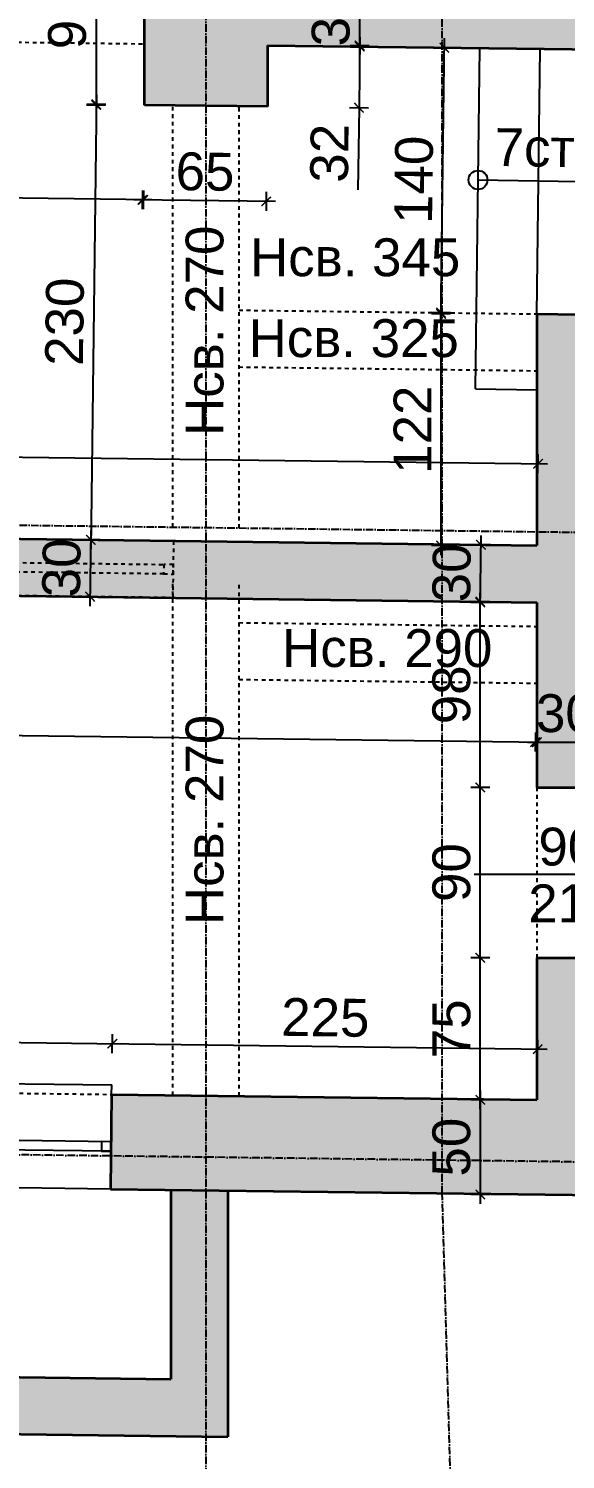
# Model space of a CAD drawing. Header units: inches. Extents: x -72385 to 39588, y -6525 to 66685.
# Drawn here: x -41219 to -40935, y 29008 to 29763 of the extents above; entities that cross this region are included whole.
import ezdxf

# ---------------------------------------------------------------- set-up
doc = ezdxf.new("R2010")
doc.units = ezdxf.units.IN
doc.header["$MEASUREMENT"] = 0
doc.linetypes.add('DashDot', pattern=[0.6, 0.4, -0.1, 0, -0.1])
doc.linetypes.add('Hidden', pattern=[0.4, 0.2, -0.2])
for name, color, linetype, lineweight in [('Изгледни линии', 253, 'Continuous', 25), ('Линия на разрез', 252, 'DashDot', 25), ('Надписи Hсв', 252, 'Continuous', 25), ('Надписи врати', 252, 'Continuous', 25), ('Надписи коти външни', 252, 'Continuous', 25), ('Надписи коти вътрешни', 252, 'Continuous', 25), ('Надписи нива', 252, 'Continuous', 25), ('Оси', 252, 'DashDot', 25), ('Прозорци', 251, 'Continuous', 25), ('Пунктир', 253, 'Hidden', 25), ('Разрезни линии', 7, 'Continuous', 35), ('Щрих стени', 254, 'Continuous', 25)]:
    doc.layers.add(name, color=color, linetype=linetype, lineweight=lineweight)
doc.styles.add('Arial Regular', font='arial.ttf')
doc.styles.get("Standard").update_dxf_attribs({"font": 'arial.ttf'})
doc.dimstyles.new('Annotative', dxfattribs={"dimscale": 0, "dimtxt": 20, "dimasz": 5, "dimexe": 5, "dimexo": 5, "dimgap": 5, "dimtad": 1, "dimdec": 0, "dimzin": 0, "dimdsep": 46, "dimtxsty": 'Standard', "dimblk": 'ARCHTICK', "dimcen": 5, "dimdle": 5, "dimadec": 0, "dimazin": 0, "dimtfac": 1, "dimtdec": 0, "dimtofl": 0, "dimtmove": 0, "dimatfit": 3, "dimldrblk": 'ARCHTICK', "dimfxl": 5, "dimfxlon": 1, "dimtolj": 1, "dimtzin": 0, "dimarcsym": 1})

# ---------------------------------------------------------------- blocks, each defined once
blk = doc.blocks.new('_ArchTick')
at = {"color": 0, "linetype": 'ByBlock', "const_width": 0.15}
blk.add_lwpolyline([(-0.5, -0.5), (0.5, 0.5)], dxfattribs=at)
blk = doc.blocks.new('*D4381')
at = {"layer": 'Defpoints', "color": 0, "ltscale": 50, "transparency": 16777216}
for p in [(-41174.31, 29227.25), (-41374.84, 29188.04), (-41174.84, 29185.49)]:
    blk.add_point(p, dxfattribs=at)
at = {"layer": 'Надписи коти вътрешни', "color": 0, "lineweight": -2, "ltscale": 50, "transparency": 16777216}
for p, q in [((-41374.37, 29224.8), (-41374.24, 29234.8)), ((-41379.31, 29229.86), (-41169.31, 29227.19)), ((-41174.37, 29222.25), (-41174.24, 29232.25))]:
    blk.add_line(p, q, dxfattribs=at)
at = {"layer": 'Надписи коти вътрешни', "color": 0, "lineweight": -2, "ltscale": 50, "transparency": 16777216, "xscale": 5, "yscale": 5, "zscale": 5}
for p, rotation in [((-41374.31, 29229.8), 179.2706286525327), ((-41174.31, 29227.25), 359.2706286525327)]:
    blk.add_blockref('_ArchTick', p, dxfattribs=dict(at, rotation=rotation))
at = {"layer": 'Надписи коти вътрешни', "color": 0, "ltscale": 50, "transparency": 16777216, "insert": (-41274.11, 29243.74), "char_height": 20, "attachment_point": 5, "rotation": 359.27063}
blk.add_mtext('\\A1;200', dxfattribs=at)
blk = doc.blocks.new('*D381')
at = {"layer": 'Defpoints', "color": 0, "ltscale": 50, "transparency": 16777216}
for p in [(-40949.5, 29224.39), (-41174.65, 29200.49), (-40949.84, 29197.63)]:
    blk.add_point(p, dxfattribs=at)
at = {"layer": 'Надписи коти вътрешни', "color": 0, "lineweight": -2, "ltscale": 50, "transparency": 16777216}
for p, q in [((-41179.31, 29227.32), (-40944.5, 29224.33)), ((-41174.37, 29222.25), (-41174.24, 29232.25)), ((-40949.56, 29219.39), (-40949.43, 29229.39))]:
    blk.add_line(p, q, dxfattribs=at)
at = {"layer": 'Надписи коти вътрешни', "color": 0, "lineweight": -2, "ltscale": 50, "transparency": 16777216, "xscale": 5, "yscale": 5, "zscale": 5}
for p, rotation in [((-41174.31, 29227.25), 179.2706286525467), ((-40949.5, 29224.39), 359.2706286525467)]:
    blk.add_blockref('_ArchTick', p, dxfattribs=dict(at, rotation=rotation))
at = {"layer": 'Надписи коти вътрешни', "color": 0, "ltscale": 50, "transparency": 16777216, "insert": (-41061.71, 29241.03), "char_height": 20, "attachment_point": 5, "rotation": 359.27063}
blk.add_mtext('\\A1;225', dxfattribs=at)
blk = doc.blocks.new('*D392')
at = {"layer": 'Defpoints', "color": 0, "ltscale": 50, "transparency": 16777216}
for p in [(-40979.79, 29272.64), (-40949.84, 29272.64), (-40949.84, 29197.63)]:
    blk.add_point(p, dxfattribs=at)
at = {"layer": 'Надписи коти вътрешни', "color": 0, "lineweight": -2, "ltscale": 50, "transparency": 16777216}
for p, q in [((-40974.79, 29272.64), (-40984.79, 29272.64)), ((-40979.79, 29192.63), (-40979.79, 29277.64)), ((-40974.79, 29197.63), (-40984.79, 29197.63))]:
    blk.add_line(p, q, dxfattribs=at)
at = {"layer": 'Надписи коти вътрешни', "color": 0, "lineweight": -2, "ltscale": 50, "transparency": 16777216, "xscale": 5, "yscale": 5, "zscale": 5}
for p, rotation in [((-40979.79, 29272.64), 90), ((-40979.79, 29197.63), 270)]:
    blk.add_blockref('_ArchTick', p, dxfattribs=dict(at, rotation=rotation))
at = {"layer": 'Надписи коти вътрешни', "color": 0, "ltscale": 50, "transparency": 16777216, "insert": (-40994.96, 29235.13), "char_height": 20, "attachment_point": 5, "rotation": 90}
blk.add_mtext('\\A1;75', dxfattribs=at)
blk = doc.blocks.new('*D393')
at = {"layer": 'Defpoints', "color": 0, "ltscale": 50, "transparency": 16777216}
for p in [(-40979.79, 29362.64), (-40949.84, 29362.64), (-40949.84, 29272.64)]:
    blk.add_point(p, dxfattribs=at)
at = {"layer": 'Надписи коти вътрешни', "color": 0, "lineweight": -2, "ltscale": 50, "transparency": 16777216}
for p, q in [((-40979.79, 29267.64), (-40979.79, 29367.64)), ((-40974.79, 29362.64), (-40984.79, 29362.64)), ((-40974.79, 29272.64), (-40984.79, 29272.64))]:
    blk.add_line(p, q, dxfattribs=at)
at = {"layer": 'Надписи коти вътрешни', "color": 0, "lineweight": -2, "ltscale": 50, "transparency": 16777216, "xscale": 5, "yscale": 5, "zscale": 5}
for p, rotation in [((-40979.79, 29362.64), 90), ((-40979.79, 29272.64), 270)]:
    blk.add_blockref('_ArchTick', p, dxfattribs=dict(at, rotation=rotation))
at = {"layer": 'Надписи коти вътрешни', "color": 0, "ltscale": 50, "transparency": 16777216, "insert": (-40995, 29317.64), "char_height": 20, "attachment_point": 5, "rotation": 90}
blk.add_mtext('\\A1;90', dxfattribs=at)
blk = doc.blocks.new('*D394')
at = {"layer": 'Defpoints', "color": 0, "ltscale": 50, "transparency": 16777216}
for p in [(-40979.79, 29460.36), (-40949.84, 29460.36), (-40949.84, 29362.64)]:
    blk.add_point(p, dxfattribs=at)
at = {"layer": 'Надписи коти вътрешни', "color": 0, "lineweight": -2, "ltscale": 50, "transparency": 16777216}
for p, q in [((-40979.79, 29357.64), (-40979.79, 29465.36)), ((-40974.79, 29460.36), (-40984.79, 29460.36)), ((-40974.79, 29362.64), (-40984.79, 29362.64))]:
    blk.add_line(p, q, dxfattribs=at)
at = {"layer": 'Надписи коти вътрешни', "color": 0, "lineweight": -2, "ltscale": 50, "transparency": 16777216, "xscale": 5, "yscale": 5, "zscale": 5}
for p, rotation in [((-40979.79, 29460.36), 90), ((-40979.79, 29362.64), 270)]:
    blk.add_blockref('_ArchTick', p, dxfattribs=dict(at, rotation=rotation))
at = {"layer": 'Надписи коти вътрешни', "color": 0, "ltscale": 50, "transparency": 16777216, "insert": (-40995, 29411.5), "char_height": 20, "attachment_point": 5, "rotation": 90}
blk.add_mtext('\\A1;98', dxfattribs=at)
blk = doc.blocks.new('*D399')
at = {"layer": 'Defpoints', "color": 0, "ltscale": 50, "transparency": 16777216}
for p in [(-41569.85, 29468.25), (-40949.84, 29460.36), (-40950.78, 29386.54)]:
    blk.add_point(p, dxfattribs=at)
at = {"layer": 'Надписи коти вътрешни', "color": 0, "lineweight": -2, "ltscale": 50, "transparency": 16777216}
for p, q in [((-41575.78, 29394.5), (-40945.78, 29386.48)), ((-41570.72, 29399.43), (-41570.85, 29389.43)), ((-40950.71, 29391.54), (-40950.84, 29381.54))]:
    blk.add_line(p, q, dxfattribs=at)
at = {"layer": 'Надписи коти вътрешни', "color": 0, "lineweight": -2, "ltscale": 50, "transparency": 16777216, "xscale": 5, "yscale": 5, "zscale": 5}
for p, rotation in [((-41570.79, 29394.43), 179.2706286525509), ((-40950.78, 29386.54), 359.2706286525509)]:
    blk.add_blockref('_ArchTick', p, dxfattribs=dict(at, rotation=rotation))
at = {"layer": 'Надписи коти вътрешни', "color": 0, "ltscale": 50, "transparency": 16777216, "insert": (-41260.59, 29405.7), "char_height": 20, "attachment_point": 5, "rotation": 359.27063}
blk.add_mtext('\\A1;620', dxfattribs=at)
blk = doc.blocks.new('*D400')
at = {"layer": 'Defpoints', "color": 0, "ltscale": 50, "transparency": 16777216}
for p in [(-40949.84, 29612.66), (-41000.58, 29490.36), (-40949.84, 29490.36)]:
    blk.add_point(p, dxfattribs=at)
at = {"layer": 'Надписи коти вътрешни', "color": 0, "lineweight": -2, "ltscale": 50, "transparency": 16777216}
for p, q in [((-40995.58, 29612.66), (-41005.58, 29612.66)), ((-41000.58, 29617.66), (-41000.58, 29485.36)), ((-40995.58, 29490.36), (-41005.58, 29490.36))]:
    blk.add_line(p, q, dxfattribs=at)
at = {"layer": 'Надписи коти вътрешни', "color": 0, "lineweight": -2, "ltscale": 50, "transparency": 16777216, "xscale": 5, "yscale": 5, "zscale": 5}
for p, rotation in [((-41000.58, 29612.66), 90), ((-41000.58, 29490.36), 270)]:
    blk.add_blockref('_ArchTick', p, dxfattribs=dict(at, rotation=rotation))
at = {"layer": 'Надписи коти вътрешни', "color": 0, "ltscale": 50, "transparency": 16777216, "insert": (-41015.63, 29551.51), "char_height": 20, "attachment_point": 5, "rotation": 90}
blk.add_mtext('\\A1;122', dxfattribs=at)
blk = doc.blocks.new('*D401')
at = {"layer": 'Defpoints', "color": 0, "ltscale": 50, "transparency": 16777216}
for p in [(-40998.8, 29753.3), (-40948.06, 29752.65), (-40949.84, 29612.66)]:
    blk.add_point(p, dxfattribs=at)
at = {"layer": 'Надписи коти вътрешни', "color": 0, "lineweight": -2, "ltscale": 50, "transparency": 16777216}
for p, q in [((-41000.65, 29608.31), (-40998.74, 29758.3)), ((-40993.8, 29753.23), (-41003.8, 29753.36)), ((-40995.59, 29613.25), (-41005.58, 29613.37))]:
    blk.add_line(p, q, dxfattribs=at)
at = {"layer": 'Надписи коти вътрешни', "color": 0, "lineweight": -2, "ltscale": 50, "transparency": 16777216, "xscale": 5, "yscale": 5, "zscale": 5}
for p, rotation in [((-40998.8, 29753.3), 89.27062865255122), ((-41000.58, 29613.31), 269.2706286525512)]:
    blk.add_blockref('_ArchTick', p, dxfattribs=dict(at, rotation=rotation))
at = {"layer": 'Надписи коти вътрешни', "color": 0, "ltscale": 50, "transparency": 16777216, "insert": (-41014.9, 29683.5), "char_height": 20, "attachment_point": 5, "rotation": 89.27063}
blk.add_mtext('\\A1;140', dxfattribs=at)
blk = doc.blocks.new('*D7228')
at = {"layer": 'Defpoints', "color": 0, "ltscale": 50, "transparency": 16777216}
for p in [(-41092.34, 29754.49), (-41092.75, 29722.18), (-41043.92, 29721.56)]:
    blk.add_point(p, dxfattribs=at)
at = {"layer": 'Надписи коти вътрешни', "color": 0, "lineweight": -2, "ltscale": 50, "transparency": 16777216}
for p, q in [((-41043.45, 29758.87), (-41043.92, 29721.56)), ((-41048.51, 29753.93), (-41038.51, 29753.8)), ((-41048.92, 29721.62), (-41038.92, 29721.5)), ((-41043.92, 29721.56), (-41044.47, 29678.13))]:
    blk.add_line(p, q, dxfattribs=at)
at = {"layer": 'Надписи коти вътрешни', "color": 0, "lineweight": -2, "ltscale": 50, "transparency": 16777216, "xscale": 5, "yscale": 5, "zscale": 5}
for p, rotation in [((-41043.51, 29753.87), 89.27062865254474), ((-41043.92, 29721.56), 269.2706286525448)]:
    blk.add_blockref('_ArchTick', p, dxfattribs=dict(at, rotation=rotation))
at = {"layer": 'Надписи коти вътрешни', "color": 0, "ltscale": 50, "transparency": 16777216, "insert": (-41059.45, 29697.54), "char_height": 20, "attachment_point": 5, "rotation": 89.27063}
blk.add_mtext('\\A1;32', dxfattribs=at)
blk = doc.blocks.new('*D402')
at = {"layer": 'Defpoints', "color": 0, "ltscale": 50, "transparency": 16777216}
for p in [(-41157.34, 29723), (-41092.34, 29722.18), (-41157.97, 29672.93)]:
    blk.add_point(p, dxfattribs=at)
at = {"layer": 'Надписи коти вътрешни', "color": 0, "lineweight": -2, "ltscale": 50, "transparency": 16777216}
for p, q in [((-41087.98, 29672.04), (-41162.97, 29673)), ((-41157.91, 29677.93), (-41158.04, 29667.93)), ((-41092.91, 29677.1), (-41093.04, 29667.11))]:
    blk.add_line(p, q, dxfattribs=at)
at = {"layer": 'Надписи коти вътрешни', "color": 0, "lineweight": -2, "ltscale": 50, "transparency": 16777216, "xscale": 5, "yscale": 5, "zscale": 5}
for p, rotation in [((-41157.97, 29672.93), 179.2706286525463), ((-41092.97, 29672.11), 359.2706286525462)]:
    blk.add_blockref('_ArchTick', p, dxfattribs=dict(at, rotation=rotation))
at = {"layer": 'Надписи коти вътрешни', "color": 0, "ltscale": 50, "transparency": 16777216, "insert": (-41125.28, 29687.73), "char_height": 20, "attachment_point": 5, "rotation": 359.27063}
blk.add_mtext('\\A1;65', dxfattribs=at)
blk = doc.blocks.new('*D403')
at = {"layer": 'Defpoints', "color": 0, "ltscale": 50, "transparency": 16777216}
for p in [(-41692.34, 29762.13), (-41157.34, 29755.32), (-41693.39, 29679.75)]:
    blk.add_point(p, dxfattribs=at)
at = {"layer": 'Надписи коти вътрешни', "color": 0, "lineweight": -2, "ltscale": 50, "transparency": 16777216}
for p, q in [((-41693.32, 29684.75), (-41693.45, 29674.75)), ((-41153.39, 29672.87), (-41698.39, 29679.81)), ((-41158.32, 29677.94), (-41158.45, 29667.94))]:
    blk.add_line(p, q, dxfattribs=at)
at = {"layer": 'Надписи коти вътрешни', "color": 0, "lineweight": -2, "ltscale": 50, "transparency": 16777216, "xscale": 5, "yscale": 5, "zscale": 5}
for p, rotation in [((-41693.39, 29679.75), 179.270628652547), ((-41158.39, 29672.94), 359.270628652547)]:
    blk.add_blockref('_ArchTick', p, dxfattribs=dict(at, rotation=rotation))
at = {"layer": 'Надписи коти вътрешни', "color": 0, "ltscale": 50, "transparency": 16777216, "insert": (-41425.69, 29691.56), "char_height": 20, "attachment_point": 5, "rotation": 359.27063}
blk.add_mtext('\\A1;535', dxfattribs=at)
blk = doc.blocks.new('*D405')
at = {"layer": 'Defpoints', "color": 0, "ltscale": 50, "transparency": 16777216}
for p in [(-40949.29, 29533.53), (-41569.46, 29498.25), (-40949.84, 29490.36)]:
    blk.add_point(p, dxfattribs=at)
at = {"layer": 'Надписи коти вътрешни', "color": 0, "lineweight": -2, "ltscale": 50, "transparency": 16777216}
for p, q in [((-41568.97, 29536.42), (-41568.84, 29546.42)), ((-41573.91, 29541.49), (-40944.29, 29533.47)), ((-40949.35, 29528.53), (-40949.22, 29538.53))]:
    blk.add_line(p, q, dxfattribs=at)
at = {"layer": 'Надписи коти вътрешни', "color": 0, "lineweight": -2, "ltscale": 50, "transparency": 16777216, "xscale": 5, "yscale": 5, "zscale": 5}
for p, rotation in [((-41568.91, 29541.42), 179.2706286525513), ((-40949.29, 29533.53), 359.2706286525513)]:
    blk.add_blockref('_ArchTick', p, dxfattribs=dict(at, rotation=rotation))
at = {"layer": 'Надписи коти вътрешни', "color": 0, "ltscale": 50, "transparency": 16777216, "insert": (-41258.9, 29552.69), "char_height": 20, "attachment_point": 5, "rotation": 359.27063}
blk.add_mtext('\\A1;620', dxfattribs=at)
blk = doc.blocks.new('*D406')
at = {"layer": 'Defpoints', "color": 0, "ltscale": 50, "transparency": 16777216}
for p in [(-41157.34, 29723), (-41185.68, 29493.37), (-41160.26, 29493.04)]:
    blk.add_point(p, dxfattribs=at)
at = {"layer": 'Надписи коти вътрешни', "color": 0, "lineweight": -2, "ltscale": 50, "transparency": 16777216}
for p, q in [((-41182.69, 29728.33), (-41185.74, 29488.37)), ((-41177.75, 29723.26), (-41187.75, 29723.39)), ((-41180.68, 29493.3), (-41190.68, 29493.43))]:
    blk.add_line(p, q, dxfattribs=at)
at = {"layer": 'Надписи коти вътрешни', "color": 0, "lineweight": -2, "ltscale": 50, "transparency": 16777216, "xscale": 5, "yscale": 5, "zscale": 5}
for p, rotation in [((-41182.75, 29723.33), 89.27062865254564), ((-41185.68, 29493.37), 269.2706286525456)]:
    blk.add_blockref('_ArchTick', p, dxfattribs=dict(at, rotation=rotation))
at = {"layer": 'Надписи коти вътрешни', "color": 0, "ltscale": 50, "transparency": 16777216, "insert": (-41199.43, 29608.54), "char_height": 20, "attachment_point": 5, "rotation": 89.27063}
blk.add_mtext('\\A1;230', dxfattribs=at)
blk = doc.blocks.new('*D407')
at = {"layer": 'Defpoints', "color": 0, "ltscale": 50, "transparency": 16777216}
for p in [(-41157.34, 29813.01), (-41182.91, 29723), (-41157.34, 29723)]:
    blk.add_point(p, dxfattribs=at)
at = {"layer": 'Надписи коти вътрешни', "color": 0, "lineweight": -2, "ltscale": 50, "transparency": 16777216}
for p, q in [((-41182.91, 29818.01), (-41182.91, 29718)), ((-41177.91, 29813.01), (-41187.91, 29813.01)), ((-41177.91, 29723), (-41187.91, 29723))]:
    blk.add_line(p, q, dxfattribs=at)
at = {"layer": 'Надписи коти вътрешни', "color": 0, "lineweight": -2, "ltscale": 50, "transparency": 16777216, "xscale": 5, "yscale": 5, "zscale": 5}
for p, rotation in [((-41182.91, 29813.01), 90), ((-41182.91, 29723), 270)]:
    blk.add_blockref('_ArchTick', p, dxfattribs=dict(at, rotation=rotation))
at = {"layer": 'Надписи коти вътрешни', "color": 0, "ltscale": 50, "transparency": 16777216, "insert": (-41198.12, 29768.01), "char_height": 20, "attachment_point": 5, "rotation": 90}
blk.add_mtext('\\A1;90', dxfattribs=at)
blk = doc.blocks.new('*D5873')
at = {"layer": 'Defpoints', "color": 0, "ltscale": 50, "transparency": 16777216}
for p in [(-52317.34, 29292.34), (-40222.34, 29138.36), (-40227.84, 28705.9)]:
    blk.add_point(p, dxfattribs=at)
at = {"layer": 'Надписи коти външни', "color": 0, "lineweight": -2, "ltscale": 50, "transparency": 16777216}
for p, q in [((-52322.78, 28864.88), (-52322.91, 28854.88)), ((-52327.84, 28859.94), (-40222.84, 28705.84)), ((-40227.78, 28710.9), (-40227.91, 28700.9))]:
    blk.add_line(p, q, dxfattribs=at)
at = {"layer": 'Надписи коти външни', "color": 0, "lineweight": -2, "ltscale": 50, "transparency": 16777216, "xscale": 5, "yscale": 5, "zscale": 5}
for p, rotation in [((-52322.84, 28859.88), 179.2706286525475), ((-40227.84, 28705.9), 359.2706286525474)]:
    blk.add_blockref('_ArchTick', p, dxfattribs=dict(at, rotation=rotation))
at = {"layer": 'Надписи коти външни', "color": 0, "ltscale": 50, "transparency": 16777216, "insert": (-46275.15, 28798.1), "char_height": 20, "attachment_point": 5, "rotation": 359.27063}
blk.add_mtext('\\A1;12095', dxfattribs=at)
blk = doc.blocks.new('*D6017')
at = {"layer": 'Defpoints', "color": 0, "ltscale": 10, "transparency": 16777216}
for p in [(-41375.28, 29153.04), (-41175.28, 29150.5), (-41179.52, 28818.02)]:
    blk.add_point(p, dxfattribs=at)
at = {"layer": 'Надписи коти външни', "color": 0, "lineweight": -2, "ltscale": 10, "transparency": 16777216}
for p, q in [((-41384.52, 28820.63), (-41174.52, 28817.96)), ((-41379.45, 28825.57), (-41379.58, 28815.57)), ((-41179.45, 28823.02), (-41179.58, 28813.02))]:
    blk.add_line(p, q, dxfattribs=at)
at = {"layer": 'Надписи коти външни', "color": 0, "lineweight": -2, "ltscale": 10, "transparency": 16777216, "xscale": 5, "yscale": 5, "zscale": 5}
for p, rotation in [((-41379.52, 28820.57), 179.2706286525327), ((-41179.52, 28818.02), 359.2706286525327)]:
    blk.add_blockref('_ArchTick', p, dxfattribs=dict(at, rotation=rotation))
at = {"layer": 'Надписи коти външни', "color": 0, "ltscale": 10, "transparency": 16777216, "insert": (-41279.32, 28834.51), "char_height": 20, "attachment_point": 5, "rotation": 359.27063}
blk.add_mtext('\\A1;200', dxfattribs=at)
blk = doc.blocks.new('*D6018')
at = {"layer": 'Defpoints', "color": 0, "ltscale": 10, "transparency": 16777216}
for p in [(-41175.3, 29150.5), (-40222.34, 29138.36), (-40226.57, 28805.89)]:
    blk.add_point(p, dxfattribs=at)
at = {"layer": 'Надписи коти външни', "color": 0, "lineweight": -2, "ltscale": 10, "transparency": 16777216}
for p, q in [((-41179.47, 28823.02), (-41179.6, 28813.02)), ((-41184.53, 28818.09), (-40221.57, 28805.83)), ((-40226.51, 28810.89), (-40226.63, 28800.89))]:
    blk.add_line(p, q, dxfattribs=at)
at = {"layer": 'Надписи коти външни', "color": 0, "lineweight": -2, "ltscale": 10, "transparency": 16777216, "xscale": 5, "yscale": 5, "zscale": 5}
for p, rotation in [((-41179.53, 28818.02), 179.2706410561091), ((-40226.57, 28805.89), 359.2706410561091)]:
    blk.add_blockref('_ArchTick', p, dxfattribs=dict(at, rotation=rotation))
at = {"layer": 'Надписи коти външни', "color": 0, "ltscale": 10, "transparency": 16777216, "insert": (-40702.86, 28827.17), "char_height": 20, "attachment_point": 5, "rotation": 359.27064}
blk.add_mtext('\\A1;953', dxfattribs=at)
blk = doc.blocks.new('*D7215')
at = {"layer": 'Defpoints', "color": 0, "ltscale": 10, "transparency": 16777216}
for p in [(-40949.84, 29197.63), (-40979.79, 29147.63), (-40949.84, 29147.63)]:
    blk.add_point(p, dxfattribs=at)
at = {"layer": 'Надписи коти вътрешни', "color": 0, "lineweight": -2, "ltscale": 10, "transparency": 16777216}
for p, q in [((-40974.79, 29197.63), (-40984.79, 29197.63)), ((-40979.79, 29202.63), (-40979.79, 29142.63)), ((-40974.79, 29147.63), (-40984.79, 29147.63))]:
    blk.add_line(p, q, dxfattribs=at)
at = {"layer": 'Надписи коти вътрешни', "color": 0, "lineweight": -2, "ltscale": 10, "transparency": 16777216, "xscale": 5, "yscale": 5, "zscale": 5}
for p, rotation in [((-40979.79, 29197.63), 90), ((-40979.79, 29147.63), 270)]:
    blk.add_blockref('_ArchTick', p, dxfattribs=dict(at, rotation=rotation))
at = {"layer": 'Надписи коти вътрешни', "color": 0, "ltscale": 10, "transparency": 16777216, "insert": (-40995, 29172.63), "char_height": 20, "attachment_point": 5, "rotation": 90}
blk.add_mtext('\\A1;50', dxfattribs=at)
blk = doc.blocks.new('*D7217')
at = {"layer": 'Defpoints', "color": 0, "ltscale": 10, "transparency": 16777216}
for p in [(-40919.84, 29386.48), (-40949.84, 29378.2), (-40919.84, 29378.2)]:
    blk.add_point(p, dxfattribs=at)
at = {"layer": 'Надписи коти вътрешни', "color": 0, "lineweight": -2, "ltscale": 10, "transparency": 16777216}
for p, q in [((-40954.84, 29386.48), (-40914.84, 29386.48)), ((-40949.84, 29383.2), (-40949.84, 29391.48)), ((-40919.84, 29383.2), (-40919.84, 29391.48))]:
    blk.add_line(p, q, dxfattribs=at)
at = {"layer": 'Надписи коти вътрешни', "color": 0, "lineweight": -2, "ltscale": 10, "transparency": 16777216, "xscale": 5, "yscale": 5, "zscale": 5, "rotation": 180}
blk.add_blockref('_ArchTick', (-40949.84, 29386.48), dxfattribs=at)
at = {"layer": 'Надписи коти вътрешни', "color": 0, "lineweight": -2, "ltscale": 10, "transparency": 16777216, "xscale": 5, "yscale": 5, "zscale": 5}
blk.add_blockref('_ArchTick', (-40919.84, 29386.48), dxfattribs=at)
at = {"layer": 'Надписи коти вътрешни', "color": 0, "ltscale": 10, "transparency": 16777216, "insert": (-40934.84, 29401.69), "char_height": 20, "attachment_point": 5}
blk.add_mtext('\\A1;30', dxfattribs=at)
blk = doc.blocks.new('*D7225')
at = {"layer": 'Defpoints', "color": 0, "ltscale": 10, "transparency": 16777216}
for p in [(-40979.47, 29490.74), (-40949.46, 29490.36), (-40949.84, 29460.36)]:
    blk.add_point(p, dxfattribs=at)
at = {"layer": 'Надписи коти вътрешни', "color": 0, "lineweight": -2, "ltscale": 10, "transparency": 16777216}
for p, q in [((-40979.91, 29455.74), (-40979.41, 29495.74)), ((-40974.47, 29490.68), (-40984.47, 29490.8)), ((-40974.85, 29460.68), (-40984.85, 29460.81))]:
    blk.add_line(p, q, dxfattribs=at)
at = {"layer": 'Надписи коти вътрешни', "color": 0, "lineweight": -2, "ltscale": 10, "transparency": 16777216, "xscale": 5, "yscale": 5, "zscale": 5}
for p, rotation in [((-40979.47, 29490.74), 89.27062865254922), ((-40979.85, 29460.74), 269.2706286525492)]:
    blk.add_blockref('_ArchTick', p, dxfattribs=dict(at, rotation=rotation))
at = {"layer": 'Надписи коти вътрешни', "color": 0, "ltscale": 10, "transparency": 16777216, "insert": (-40994.88, 29475.94), "char_height": 20, "attachment_point": 5, "rotation": 89.27063}
blk.add_mtext('\\A1;30', dxfattribs=at)
blk = doc.blocks.new('*D7227')
at = {"layer": 'Defpoints', "color": 0, "ltscale": 10, "transparency": 16777216}
for p in [(-41092.34, 29784.49), (-41092.34, 29754.49), (-41043.57, 29754.49)]:
    blk.add_point(p, dxfattribs=at)
at = {"layer": 'Надписи коти вътрешни', "color": 0, "lineweight": -2, "ltscale": 10, "transparency": 16777216}
for p, q in [((-41043.57, 29789.49), (-41043.57, 29749.49)), ((-41048.57, 29784.49), (-41038.57, 29784.49)), ((-41048.57, 29754.49), (-41038.57, 29754.49))]:
    blk.add_line(p, q, dxfattribs=at)
at = {"layer": 'Надписи коти вътрешни', "color": 0, "lineweight": -2, "ltscale": 10, "transparency": 16777216, "xscale": 5, "yscale": 5, "zscale": 5}
for p, rotation in [((-41043.57, 29784.49), 90), ((-41043.57, 29754.49), 270)]:
    blk.add_blockref('_ArchTick', p, dxfattribs=dict(at, rotation=rotation))
at = {"layer": 'Надписи коти вътрешни', "color": 0, "ltscale": 10, "transparency": 16777216, "insert": (-41058.78, 29769.49), "char_height": 20, "attachment_point": 5, "rotation": 90}
blk.add_mtext('\\A1;30', dxfattribs=at)
blk = doc.blocks.new('*D7235')
at = {"layer": 'Defpoints', "color": 0, "ltscale": 10, "transparency": 16777216}
for p in [(-41179.33, 29493.29), (-41186.06, 29463.37), (-41179.71, 29463.29)]:
    blk.add_point(p, dxfattribs=at)
at = {"layer": 'Надписи коти вътрешни', "color": 0, "lineweight": -2, "ltscale": 10, "transparency": 16777216}
for p, q in [((-41184.33, 29493.35), (-41190.68, 29493.43)), ((-41185.62, 29498.37), (-41186.12, 29458.37)), ((-41184.71, 29463.35), (-41191.06, 29463.43))]:
    blk.add_line(p, q, dxfattribs=at)
at = {"layer": 'Надписи коти вътрешни', "color": 0, "lineweight": -2, "ltscale": 10, "transparency": 16777216, "xscale": 5, "yscale": 5, "zscale": 5}
for p, rotation in [((-41185.68, 29493.37), 89.27062865253804), ((-41186.06, 29463.37), 269.2706286525381)]:
    blk.add_blockref('_ArchTick', p, dxfattribs=dict(at, rotation=rotation))
at = {"layer": 'Надписи коти вътрешни', "color": 0, "ltscale": 10, "transparency": 16777216, "insert": (-41201.09, 29478.56), "char_height": 20, "attachment_point": 5, "rotation": 89.27063}
blk.add_mtext('\\A1;30', dxfattribs=at)

msp = doc.modelspace()

# ---------------------------------------------------------------- hatches: boundary and pattern name
at = {"layer": 'Щрих стени', "ltscale": 10}
h = msp.add_hatch(color=256, dxfattribs=at)
h.dxf.hatch_style = 1
h.paths.add_polyline_path([(-41113.29, 29149.71), (-41143.29, 29150.09), (-41143.29, 29050.08), (-41709.18, 29057.28), (-41712.31, 29157.33), (-41742.34, 29157.71), (-41739.21, 29057.67), (-45922.34, 29110.92), (-45922.34, 29210.93), (-45952.34, 29211.31), (-45952.34, 29081.3), (-41113.29, 29019.7)])
h.paths.add_polyline_path([(-41113.29, 31114.87), (-45969.84, 31176.69), (-45969.84, 31066.68), (-45939.84, 31066.3), (-45939.84, 31146.31), (-41143.29, 31085.24), (-41143.29, 30985.24), (-41113.29, 30984.85)])
h.paths.add_polyline_path([(-40092.34, 30394.93), (-40222.34, 30396.59), (-40222.34, 30366.59), (-40122.34, 30365.31), (-40122.34, 29435.26), (-40222.34, 29436.54), (-40222.34, 29406.53), (-40092.34, 29404.88)])
h = msp.add_hatch(color=256, dxfattribs=at)
h.dxf.hatch_style = 1
h.paths.add_polyline_path([(-43174.39, 31011.09), (-43274.39, 31012.37), (-43274.84, 30977.37), (-43174.84, 30976.1)])
h.paths.add_polyline_path([(-42874.39, 31007.27), (-42974.39, 31008.55), (-42974.84, 30973.55), (-42942.34, 30973.14), (-42942.34, 30943.13), (-42907.34, 30942.69), (-42907.34, 30972.69), (-42874.84, 30972.28)])
h.paths.add_polyline_path([(-42574.39, 31003.46), (-42674.39, 31004.73), (-42674.84, 30969.73), (-42574.84, 30968.46)])
h.paths.add_polyline_path([(-42274.39, 30999.64), (-42374.39, 31000.91), (-42374.84, 30965.91), (-42342.34, 30965.5), (-42342.34, 30935.5), (-42307.34, 30935.05), (-42307.34, 30965.05), (-42274.84, 30964.64)])
h.paths.add_polyline_path([(-41974.39, 30995.82), (-42074.39, 30997.09), (-42074.84, 30962.09), (-41974.84, 30960.82)])
h.paths.add_polyline_path([(-41674.39, 30992), (-41774.39, 30993.27), (-41774.84, 30958.27), (-41742.34, 30957.86), (-41742.34, 30927.86), (-41739.84, 30927.83), (-41739.84, 30572.8), (-41539.84, 30570.25), (-41539.84, 30395.24), (-41549.46, 30395.36), (-41549.84, 30365.36), (-41499.84, 30364.73), (-41499.46, 30394.72), (-41509.84, 30394.85), (-41509.84, 30599.87), (-41709.84, 30602.42), (-41709.84, 30927.44), (-41707.34, 30927.41), (-41707.34, 30957.41), (-41674.84, 30957)])
h.paths.add_polyline_path([(-41374.39, 30988.18), (-41474.39, 30989.45), (-41474.84, 30954.45), (-41374.84, 30953.18)])
h.paths.add_polyline_path([(-40222.34, 30973.51), (-41174.39, 30985.63), (-41175.03, 30935.64), (-41157.34, 30935.41), (-41157.34, 30925.41), (-41092.34, 30924.58), (-41092.34, 30934.58), (-40712.34, 30929.75), (-40712.34, 30919.75), (-40622.34, 30918.6), (-40622.34, 30928.6), (-40272.34, 30924.15), (-40272.34, 30379.1), (-40602.34, 30383.3), (-40602.34, 30413.3), (-40712.34, 30414.7), (-40712.34, 30384.7), (-41092.34, 30389.54), (-41092.34, 30419.54), (-41157.34, 30420.37), (-41157.34, 30390.37), (-41399.46, 30393.45), (-41399.84, 30363.45), (-41157.34, 30360.37), (-41157.34, 30329.76), (-41092.34, 30329.76), (-41092.34, 30359.54), (-40759.84, 30355.3), (-40759.84, 30345.3), (-40747.34, 30345.3), (-40747.34, 30355.15), (-40607.34, 30353.36), (-40607.34, 30333.36), (-40594.84, 30333.36), (-40594.84, 30353.2), (-40272.34, 30349.1), (-40272.34, 30316.59), (-40222.34, 30316.59)])
h.paths.add_polyline_path([(-40747.34, 30207.63), (-40607.34, 30205.85), (-40607.34, 29910.83), (-40617.18, 29910.95), (-40617.34, 29898.45), (-40607.34, 29898.33), (-40607.34, 29888.33), (-40594.84, 29888.33), (-40594.84, 30048.18), (-40272.34, 30044.07), (-40272.34, 30014.06), (-40222.34, 30014.06), (-40222.34, 30106.59), (-40272.34, 30106.59), (-40272.34, 30074.07), (-40594.84, 30078.18), (-40594.84, 30253.36), (-40607.34, 30253.36), (-40607.34, 30218.35), (-40747.34, 30220.13), (-40747.34, 30245.3), (-40759.84, 30245.3), (-40759.84, 30080.28), (-41109.84, 30084.74), (-41109.84, 30229.75), (-41139.84, 30229.75), (-41139.84, 29935.11), (-41109.84, 29935.11), (-41109.84, 30054.73), (-40759.84, 30050.28), (-40759.84, 29890.27), (-40747.34, 29890.27), (-40747.34, 29900.11), (-40707.34, 29899.6), (-40707.18, 29912.1), (-40747.34, 29912.61)])
h.paths.add_polyline_path([(-40222.34, 29804.06), (-40272.34, 29804.06), (-40272.34, 29774.05), (-40462.34, 29776.47), (-40462.34, 29796.47), (-40492.34, 29796.85), (-40492.34, 29776.85), (-40594.84, 29778.16), (-40594.84, 29788.32), (-40607.34, 29788.32), (-40607.34, 29778.32), (-40647.34, 29778.83), (-40647.34, 29798.83), (-40717.34, 29799.72), (-40717.34, 29779.72), (-40747.34, 29780.1), (-40747.34, 29800.26), (-40759.84, 29800.26), (-40759.84, 29780.26), (-41092.34, 29784.49), (-41092.34, 29812.18), (-41109.84, 29812.41), (-41109.84, 29835.1), (-41139.84, 29835.1), (-41139.84, 29812.79), (-41157.34, 29813.01), (-41157.34, 29723), (-41092.34, 29722.18), (-41092.34, 29754.49), (-40407.34, 29745.77), (-40407.34, 29605.76), (-40949.84, 29612.66), (-40949.84, 29490.36), (-41569.46, 29498.25), (-41569.84, 29468.25), (-40949.84, 29460.36), (-40949.84, 29362.64), (-40919.84, 29362.64), (-40919.84, 29582.28), (-40377.34, 29575.37), (-40377.34, 29745.39), (-40272.34, 29744.05), (-40272.34, 29439.02), (-40829.84, 29446.12), (-40829.84, 29396.12), (-40769.84, 29395.35), (-40769.84, 29415.36), (-40272.34, 29409.02), (-40272.34, 29189), (-40919.84, 29197.25), (-40919.84, 29272.64), (-40949.84, 29272.64), (-40949.84, 29197.63), (-41174.65, 29200.49), (-41175.28, 29150.5), (-40222.34, 29138.36)])
h.paths.add_polyline_path([(-41374.84, 29188.04), (-41474.84, 29189.31), (-41475.28, 29154.31), (-41375.28, 29153.04)], flags=17)

# ---------------------------------------------------------------- linework, layer by layer
at = {"layer": 'Изгледни линии', "ltscale": 50}
for p, q in [((-40982.41, 29573.07), (-40980.12, 29753.06)), ((-40949.9, 29612.66), (-40948.12, 29752.65)), ((-40982.41, 29573.07), (-40949.84, 29572.66)), ((-41707.34, 29212.27), (-41174.58, 29205.49)), ((-41174.65, 29200.49), (-41174.58, 29205.49)), ((-41175.3, 29150.5), (-41375.28, 29153.04))]:
    msp.add_line(p, q, dxfattribs=at)
at = {"layer": 'Линия на разрез', "ltscale": 10}
for p, q in [((-40999.92, 29148.26), (-40999.92, 31115.76)), ((-40961.95, 27845.85), (-40999.92, 29148.26))]:
    msp.add_line(p, q, dxfattribs=at)
msp.add_lwpolyline([(-52477.21, 30144.44), (-41314.83, 30002.34), (-41314.83, 29502.3), (-40057.72, 29486.3), (-40057.09, 29536.29)], dxfattribs=at)
at = {"layer": 'Надписи врати', "ltscale": 50}
msp.add_line((-40983.09, 29316.86), (-40883.09, 29316.86), dxfattribs=at)
at = {"layer": 'Надписи нива', "ltscale": 50}
msp.add_line((-40981, 29683.43), (-40789.02, 29680.62), dxfattribs=at)
msp.add_circle((-40981, 29683.43), 5, dxfattribs=at)
at = {"layer": 'Оси', "ltscale": 10}
for p, q in [((-41124.84, 31467.55), (-41124.84, 28667.32)), ((-39839.84, 29151), (-52799.84, 29315.98))]:
    msp.add_line(p, q, dxfattribs=at)
at = {"layer": 'Прозорци', "ltscale": 50}
for p, q in [((-41174.98, 29175.49), (-41374.96, 29178.04)), ((-41175.04, 29170.49), (-41375.03, 29173.04))]:
    msp.add_line(p, q, dxfattribs=at)
msp.add_lwpolyline([(-41174.98, 29175.49), (-41179.98, 29175.56), (-41180.04, 29170.56), (-41175.04, 29170.49), (-41174.98, 29175.49)], dxfattribs=at)
at = {"layer": 'Пунктир', "ltscale": 10}
for p, q in [((-41692.34, 29762.13), (-41157.34, 29755.32)), ((-41142.34, 29500.1), (-41142.34, 29722.81)), ((-41107.34, 29499.66), (-41107.34, 29722.37)), ((-41107.34, 29614.67), (-40949.84, 29612.66)), ((-41107.34, 29584.67), (-40949.84, 29582.66)), ((-41709.46, 29500.03), (-41141.96, 29492.81)), ((-41141.96, 29492.81), (-41142.34, 29462.81)), ((-41709.61, 29487.54), (-41147.11, 29480.37)), ((-41147.18, 29475.37), (-41709.68, 29482.54)), ((-41142.34, 29462.81), (-41709.84, 29470.04)), ((-41142.34, 29200.08), (-41142.34, 29470.1)), ((-41107.34, 29199.63), (-41107.34, 29469.66)), ((-41107.34, 29449.65), (-40949.84, 29447.65)), ((-41107.34, 29419.65), (-40949.84, 29417.65)), ((-40949.84, 29362.64), (-40949.84, 29272.64)), ((-41707.34, 29207.27), (-40949.84, 29197.63))]:
    msp.add_line(p, q, dxfattribs=at)
msp.add_lwpolyline([(-41147.18, 29475.37), (-41142.18, 29475.31), (-41142.11, 29480.31), (-41147.11, 29480.37), (-41147.18, 29475.37)], dxfattribs=at)
at = {"layer": 'Разрезни линии', "ltscale": 50}
for p, q in [((-41157.34, 29723), (-41157.34, 29813.01)), ((-41092.34, 29754.49), (-40407.34, 29745.77)), ((-41092.34, 29754.49), (-41092.34, 29722.18)), ((-41092.34, 29722.18), (-41157.34, 29723)), ((-40949.9, 29612.66), (-40407.34, 29605.76)), ((-40949.84, 29612.66), (-40949.84, 29490.36)), ((-41569.46, 29498.25), (-40949.84, 29490.36)), ((-41569.84, 29468.25), (-40949.84, 29460.36)), ((-40949.84, 29460.36), (-40949.84, 29362.64)), ((-40949.84, 29362.64), (-40919.84, 29362.64)), ((-40949.84, 29272.64), (-40949.84, 29197.63)), ((-40949.84, 29272.64), (-40919.84, 29272.64)), ((-41174.65, 29200.49), (-41175.28, 29150.5)), ((-41174.65, 29200.49), (-40949.84, 29197.63)), ((-41175.28, 29150.5), (-40222.34, 29138.36)), ((-41143.29, 29150.09), (-41143.29, 29050.08)), ((-41113.29, 29149.71), (-41113.29, 29019.7)), ((-45952.34, 29081.3), (-41113.29, 29019.7)), ((-41709.18, 29057.28), (-41143.29, 29050.08))]:
    msp.add_line(p, q, dxfattribs=at)

# ---------------------------------------------------------------- texts
at = {"layer": 'Надписи Hсв', "ltscale": 100, "char_height": 20, "width": 180.4891, "attachment_point": 1, "rotation": 90, "style": 'Arial Regular'}
for insert in [(-41135.57, 29548.21), (-41135.57, 29289.88)]:
    msp.add_mtext('Hсв. 270', dxfattribs=dict(at, insert=insert))
at = {"layer": 'Надписи Hсв', "ltscale": 100, "char_height": 20, "width": 180.4891, "attachment_point": 1, "style": 'Arial Regular'}
for s, insert in [('Hсв. 345', (-41101.52, 29652.59)), ('Hсв. 325', (-41102.26, 29609.88)), ('Hсв. 290', (-41084.54, 29446.22))]:
    msp.add_mtext(s, dxfattribs=dict(at, insert=insert))
at = {"layer": 'Надписи врати', "ltscale": 100, "char_height": 20, "width": 180.4891, "attachment_point": 1, "style": 'Arial Regular'}
for s, insert in [('90', (-40949.09, 29341.38)), ('210', (-40954.43, 29311.38))]:
    msp.add_mtext(s, dxfattribs=dict(at, insert=insert))
at = {"layer": 'Надписи нива', "ltscale": 100, "insert": (-40972.09, 29710.81), "char_height": 20, "width": 180.4891, "attachment_point": 1, "rotation": 359.16307, "style": 'Arial Regular'}
msp.add_mtext('7ст. 15/32', dxfattribs=at)

# ---------------------------------------------------------------- dimensions: what is measured, and where the dimension line sits
at = {"layer": 'Надписи коти външни', "ltscale": 50}
dim = msp.add_aligned_dim(p1=(-52317.34, 29292.34), p2=(-40222.34, 29138.36), distance=-432.5, text='12095', dimstyle='Annotative', override={"dimscale": 0, "dimtix": 0, "dimtofl": 0, "dimtmove": 0, "dimatfit": 3}, dxfattribs=at)
dim.commit()
dim.dimension.update_dxf_attribs({"geometry": '*D5873', "text_midpoint": (-46275.15, 28798.1)})
at = {"layer": 'Надписи коти външни', "ltscale": 10}
for p1, p2, picture, middle in [((-41375.28, 29153.04), (-41175.28, 29150.5), '*D6017', (-41279.32, 28834.51)), ((-41175.3, 29150.5), (-40222.34, 29138.36), '*D6018', (-40702.86, 28827.17))]:
    dim = msp.add_aligned_dim(p1=p1, p2=p2, distance=-332.5, dimstyle='Annotative', override={"dimscale": 0, "dimtix": 0, "dimtofl": 0, "dimtmove": 0, "dimatfit": 3}, dxfattribs=at)
    dim.commit()
    dim.dimension.update_dxf_attribs({"geometry": picture, "text_midpoint": middle})
at = {"layer": 'Надписи коти вътрешни', "ltscale": 50}
for base, p1, p2, picture, middle in [((-41182.91, 29723), (-41157.34, 29813.01), (-41157.34, 29723), '*D407', (-41198.12, 29768.01)), ((-41000.58, 29490.36), (-40949.84, 29612.66), (-40949.84, 29490.36), '*D400', (-41015.63, 29551.51)), ((-40979.79, 29460.36), (-40949.84, 29362.64), (-40949.84, 29460.36), '*D394', (-40995, 29411.5)), ((-40979.79, 29362.64), (-40949.84, 29272.64), (-40949.84, 29362.64), '*D393', (-40995, 29317.64)), ((-40979.79, 29272.64), (-40949.84, 29197.63), (-40949.84, 29272.64), '*D392', (-40994.96, 29235.13))]:
    dim = msp.add_linear_dim(base=base, p1=p1, p2=p2, angle=90, dimstyle='Annotative', override={"dimscale": 0, "dimtix": 0, "dimtofl": 0, "dimtmove": 0, "dimatfit": 3}, dxfattribs=at)
    dim.commit()
    dim.dimension.update_dxf_attribs({"geometry": picture, "text_midpoint": middle})
at = {"layer": 'Надписи коти вътрешни', "ltscale": 10}
for base, p1, p2, angle, picture, middle in [((-41043.57, 29754.49), (-41092.34, 29784.49), (-41092.34, 29754.49), 270, '*D7227', (-41043.57, 29769.49)), ((-41186.06, 29463.37), (-41179.33, 29493.29), (-41179.71, 29463.29), 269.27063, '*D7235', (-41185.87, 29478.37)), ((-40979.47, 29490.74), (-40949.84, 29460.36), (-40949.46, 29490.36), 89.27063, '*D7225', (-40979.66, 29475.74)), ((-40919.84, 29386.48), (-40949.84, 29378.2), (-40919.84, 29378.2), 0, '*D7217', (-40934.84, 29386.48))]:
    dim = msp.add_linear_dim(base=base, p1=p1, p2=p2, angle=angle, dimstyle='Annotative', override={"dimscale": 0, "dimtix": 0, "dimtofl": 0, "dimtmove": 0, "dimatfit": 3}, dxfattribs=at)
    dim.commit()
    dim.dimension.update_dxf_attribs({"geometry": picture, "text_midpoint": middle, "dimtype": 129})
at = {"layer": 'Надписи коти вътрешни', "ltscale": 50}
for p1, p2, distance, picture, middle in [((-41157.34, 29755.32), (-41692.34, 29762.13), 82.38, '*D403', (-41425.69, 29691.56)), ((-41092.34, 29754.49), (-41092.75, 29722.18), 48.83, '*D7228', (-41059.45, 29697.54)), ((-40949.84, 29612.66), (-40948.06, 29752.65), 50.75, '*D401', (-41014.9, 29683.5)), ((-41157.34, 29723), (-41160.26, 29493.04), -25.42, '*D406', (-41199.43, 29608.54)), ((-41092.34, 29722.18), (-41157.34, 29723), 50.08, '*D402', (-41125.28, 29687.73)), ((-41569.46, 29498.25), (-40949.84, 29490.36), 43.17, '*D405', (-41258.9, 29552.69)), ((-41569.85, 29468.25), (-40949.84, 29460.36), -73.83, '*D399', (-41260.59, 29405.7)), ((-41374.84, 29188.04), (-41174.84, 29185.49), 41.76, '*D4381', (-41274.11, 29243.74)), ((-41174.65, 29200.49), (-40949.84, 29197.63), 26.76, '*D381', (-41061.71, 29241.03))]:
    dim = msp.add_aligned_dim(p1=p1, p2=p2, distance=distance, dimstyle='Annotative', override={"dimscale": 0, "dimtix": 0, "dimtofl": 0, "dimtmove": 0, "dimatfit": 3}, dxfattribs=at)
    dim.commit()
    dim.dimension.update_dxf_attribs({"geometry": picture, "text_midpoint": middle})
at = {"layer": 'Надписи коти вътрешни', "ltscale": 10}
dim = msp.add_aligned_dim(p1=(-40949.84, 29197.63), p2=(-40949.84, 29147.63), distance=-29.95, dimstyle='Annotative', override={"dimscale": 0, "dimtix": 0, "dimtofl": 0, "dimtmove": 0, "dimatfit": 3}, dxfattribs=at)
dim.commit()
dim.dimension.update_dxf_attribs({"geometry": '*D7215', "text_midpoint": (-40995, 29172.63)})

doc.saveas('drawing.dxf')
